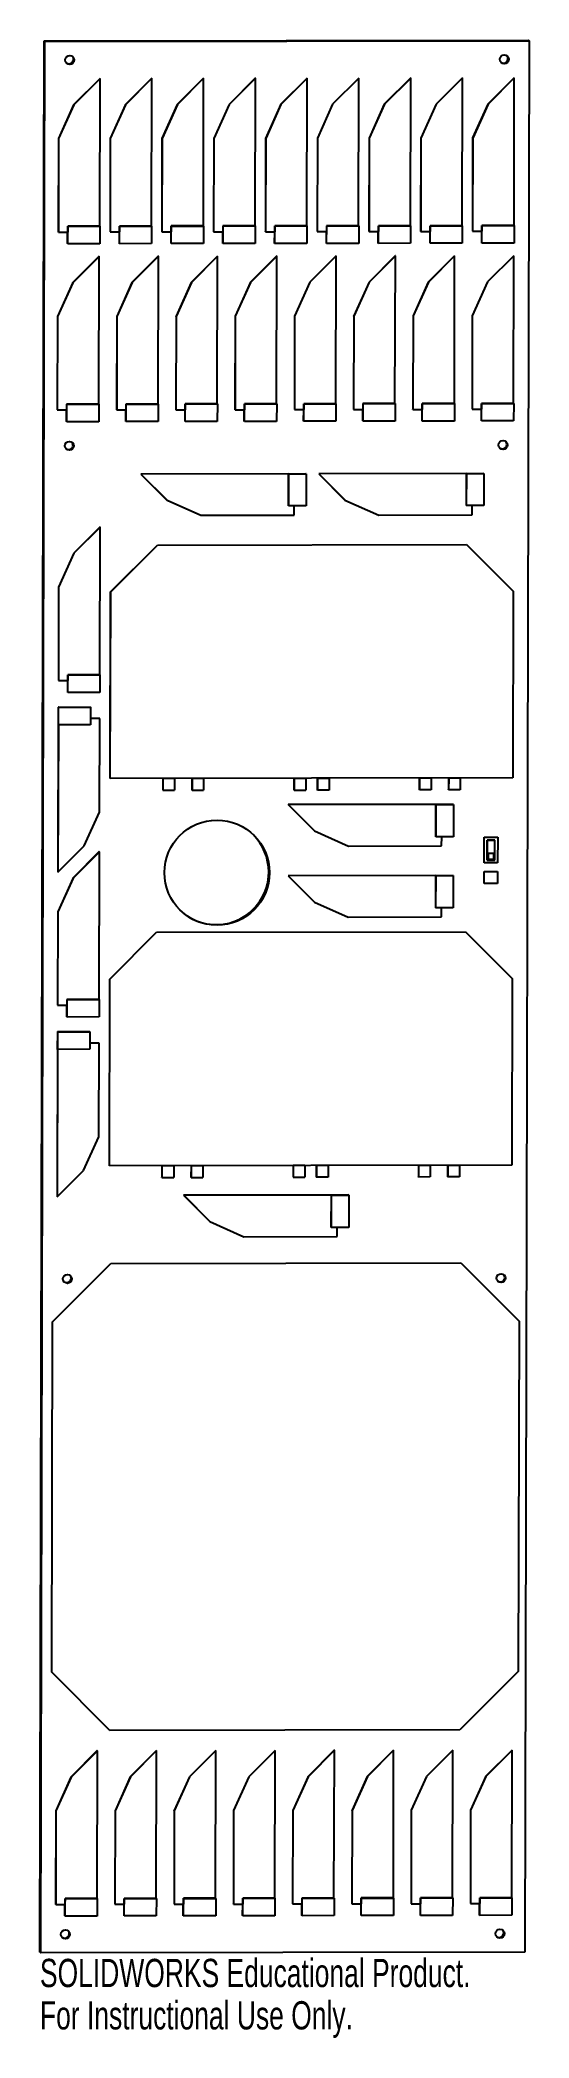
# Model space of a CAD drawing. Header units: inches. Extents: x -6.8 to -3.5, y 0.8 to 14.3.
import ezdxf

# ---------------------------------------------------------------- set-up
doc = ezdxf.new("R2010")
doc.units = ezdxf.units.IN
doc.header["$MEASUREMENT"] = 0
doc.styles.add('SLDTEXTSTYLE0', font='TXT', dxfattribs={"width": 0.7})

msp = doc.modelspace()

# ---------------------------------------------------------------- linework, layer by layer
at = {"color": 7, "linetype": 'Continuous', "lineweight": 25}
for p, q in [((-6.779, 1.396), (-6.75, 14.265)), ((-6.774, 1.391), (-6.745, 14.26)), ((-6.75, 14.265), (-3.489, 14.27)), ((-6.75, 14.265), (-6.745, 14.26)), ((-6.745, 14.26), (-3.484, 14.265)), ((-3.484, 14.265), (-3.513, 1.396)), ((-3.489, 14.27), (-3.484, 14.265)), ((-6.374, 14.011), (-6.552, 13.834)), ((-6.374, 14.011), (-6.551, 13.834)), ((-6.376, 13.017), (-6.374, 14.011)), ((-6.374, 14.011), (-6.374, 14.011)), ((-6.026, 14.012), (-6.203, 13.835)), ((-6.025, 14.012), (-6.202, 13.834)), ((-6.027, 13.017), (-6.025, 14.012)), ((-6.025, 14.012), (-6.026, 14.012)), ((-5.677, 14.013), (-5.854, 13.835)), ((-5.676, 14.012), (-5.853, 13.835)), ((-5.678, 13.018), (-5.676, 14.012)), ((-5.676, 14.012), (-5.677, 14.013)), ((-5.327, 14.013), (-5.505, 13.836)), ((-5.328, 14.013), (-5.505, 13.836)), ((-5.33, 13.018), (-5.327, 14.013)), ((-5.327, 14.013), (-5.328, 14.013)), ((-4.979, 14.014), (-5.156, 13.837)), ((-4.979, 14.013), (-5.156, 13.836)), ((-4.981, 13.019), (-4.979, 14.013)), ((-4.979, 14.013), (-4.979, 14.014)), ((-4.63, 14.014), (-4.807, 13.837)), ((-4.63, 14.014), (-4.807, 13.837)), ((-4.632, 13.02), (-4.63, 14.014)), ((-4.63, 14.014), (-4.63, 14.014)), ((-4.281, 14.015), (-4.459, 13.838)), ((-4.281, 14.014), (-4.458, 13.837)), ((-4.283, 13.02), (-4.281, 14.014)), ((-4.281, 14.014), (-4.281, 14.015)), ((-3.932, 14.015), (-4.11, 13.838)), ((-3.932, 14.015), (-4.109, 13.838)), ((-3.934, 13.021), (-3.932, 14.015)), ((-3.932, 14.015), (-3.932, 14.015)), ((-3.584, 14.016), (-3.761, 13.839)), ((-3.583, 14.015), (-3.76, 13.838)), ((-3.585, 13.021), (-3.583, 14.015)), ((-3.583, 14.015), (-3.584, 14.016)), ((-6.551, 13.834), (-6.654, 13.606)), ((-6.552, 13.834), (-6.654, 13.606)), ((-6.551, 13.834), (-6.552, 13.834)), ((-6.203, 13.835), (-6.305, 13.607)), ((-6.202, 13.834), (-6.305, 13.606)), ((-6.202, 13.834), (-6.203, 13.835)), ((-5.854, 13.835), (-5.957, 13.607)), ((-5.853, 13.835), (-5.956, 13.607)), ((-5.853, 13.835), (-5.854, 13.835)), ((-5.505, 13.836), (-5.608, 13.608)), ((-5.505, 13.836), (-5.607, 13.607)), ((-5.505, 13.836), (-5.505, 13.836)), ((-5.156, 13.837), (-5.259, 13.608)), ((-5.156, 13.836), (-5.258, 13.608)), ((-5.156, 13.836), (-5.156, 13.837)), ((-4.807, 13.837), (-4.91, 13.609)), ((-4.807, 13.837), (-4.91, 13.609)), ((-4.807, 13.837), (-4.807, 13.837)), ((-4.459, 13.838), (-4.561, 13.61)), ((-4.458, 13.837), (-4.561, 13.609)), ((-4.458, 13.837), (-4.459, 13.838)), ((-4.109, 13.838), (-4.212, 13.61)), ((-4.11, 13.838), (-4.212, 13.61)), ((-4.109, 13.838), (-4.11, 13.838)), ((-3.761, 13.839), (-3.864, 13.611)), ((-3.76, 13.838), (-3.863, 13.61)), ((-3.76, 13.838), (-3.761, 13.839)), ((-6.654, 13.606), (-6.656, 12.978)), ((-6.654, 13.606), (-6.655, 12.977)), ((-6.654, 13.606), (-6.654, 13.606)), ((-6.305, 13.607), (-6.307, 12.978)), ((-6.305, 13.606), (-6.306, 12.978)), ((-6.305, 13.606), (-6.305, 13.607)), ((-5.956, 13.607), (-5.958, 12.978)), ((-5.957, 13.607), (-5.958, 12.979)), ((-5.956, 13.607), (-5.957, 13.607)), ((-5.608, 13.608), (-5.609, 12.979)), ((-5.607, 13.607), (-5.609, 12.979)), ((-5.607, 13.607), (-5.608, 13.608)), ((-5.258, 13.608), (-5.26, 12.979)), ((-5.259, 13.608), (-5.26, 12.98)), ((-5.258, 13.608), (-5.259, 13.608)), ((-4.91, 13.609), (-4.911, 12.98)), ((-4.91, 13.609), (-4.911, 12.98)), ((-4.91, 13.609), (-4.91, 13.609)), ((-4.561, 13.61), (-4.563, 12.981)), ((-4.561, 13.609), (-4.562, 12.98)), ((-4.561, 13.609), (-4.561, 13.61)), ((-4.212, 13.61), (-4.214, 12.981)), ((-4.212, 13.61), (-4.213, 12.981)), ((-4.212, 13.61), (-4.212, 13.61)), ((-3.864, 13.611), (-3.865, 12.982)), ((-3.863, 13.61), (-3.864, 13.611)), ((-3.863, 13.61), (-3.864, 12.982)), ((-6.655, 12.977), (-6.656, 12.978)), ((-6.655, 12.977), (-6.592, 12.977)), ((-6.593, 12.899), (-6.593, 12.977)), ((-6.376, 13.017), (-6.592, 13.016)), ((-6.592, 13.016), (-6.592, 12.977)), ((-6.591, 13.016), (-6.592, 13.016)), ((-6.592, 12.898), (-6.591, 13.016)), ((-6.591, 13.016), (-6.375, 13.016)), ((-6.375, 13.016), (-6.376, 13.017)), ((-6.375, 13.016), (-6.376, 12.898)), ((-6.306, 12.978), (-6.307, 12.978)), ((-6.306, 12.978), (-6.243, 12.978)), ((-6.244, 12.9), (-6.244, 12.978)), ((-6.243, 13.017), (-6.243, 12.978)), ((-6.027, 13.017), (-6.243, 13.017)), ((-6.243, 13.016), (-6.243, 13.017)), ((-6.243, 13.016), (-6.027, 13.017)), ((-6.243, 12.898), (-6.243, 13.016)), ((-6.027, 13.017), (-6.027, 13.017)), ((-6.027, 13.017), (-6.027, 12.899)), ((-5.958, 12.978), (-5.958, 12.979)), ((-5.958, 12.978), (-5.895, 12.978)), ((-5.895, 13.018), (-5.895, 12.978)), ((-5.678, 13.018), (-5.895, 13.018)), ((-5.894, 13.017), (-5.895, 13.018)), ((-5.895, 12.9), (-5.895, 12.978)), ((-5.894, 12.899), (-5.894, 13.017)), ((-5.894, 13.017), (-5.678, 13.017)), ((-5.678, 13.017), (-5.678, 13.018)), ((-5.678, 13.017), (-5.678, 12.899)), ((-5.609, 12.979), (-5.546, 12.979)), ((-5.609, 12.979), (-5.609, 12.979)), ((-5.546, 13.018), (-5.546, 12.979)), ((-5.33, 13.018), (-5.546, 13.018)), ((-5.545, 13.017), (-5.546, 13.018)), ((-5.546, 12.901), (-5.546, 12.979)), ((-5.545, 13.017), (-5.329, 13.018)), ((-5.545, 12.9), (-5.545, 13.017)), ((-5.329, 13.018), (-5.33, 13.018)), ((-5.329, 13.018), (-5.329, 12.9)), ((-5.26, 12.979), (-5.26, 12.98)), ((-5.26, 12.979), (-5.197, 12.979)), ((-5.198, 12.901), (-5.197, 12.979)), ((-5.197, 13.019), (-5.197, 12.979)), ((-4.981, 13.019), (-5.197, 13.019)), ((-5.196, 13.018), (-5.197, 13.019)), ((-5.196, 12.9), (-5.196, 13.018)), ((-5.196, 13.018), (-4.98, 13.018)), ((-4.98, 13.018), (-4.981, 13.019)), ((-4.98, 13.018), (-4.98, 12.9)), ((-4.911, 12.98), (-4.848, 12.98)), ((-4.911, 12.98), (-4.911, 12.98)), ((-4.849, 12.902), (-4.849, 12.98)), ((-4.632, 13.02), (-4.848, 13.019)), ((-4.848, 13.019), (-4.848, 12.98)), ((-4.847, 13.019), (-4.848, 13.019)), ((-4.848, 12.901), (-4.847, 13.019)), ((-4.847, 13.019), (-4.631, 13.019)), ((-4.631, 13.019), (-4.632, 13.02)), ((-4.631, 13.019), (-4.631, 12.901)), ((-4.562, 12.98), (-4.563, 12.981)), ((-4.562, 12.98), (-4.499, 12.981)), ((-4.5, 12.902), (-4.5, 12.981)), ((-4.499, 13.02), (-4.499, 12.981)), ((-4.283, 13.02), (-4.499, 13.02)), ((-4.498, 13.019), (-4.499, 13.02)), ((-4.499, 12.901), (-4.498, 13.019)), ((-4.498, 13.019), (-4.282, 13.019)), ((-4.282, 13.019), (-4.283, 13.02)), ((-4.282, 13.019), (-4.283, 12.902)), ((-4.213, 12.981), (-4.214, 12.981)), ((-4.213, 12.981), (-4.15, 12.981)), ((-4.151, 12.903), (-4.151, 12.981)), ((-3.934, 13.021), (-4.15, 13.02)), ((-4.15, 13.02), (-4.15, 12.981)), ((-4.15, 13.02), (-4.15, 13.02)), ((-4.15, 12.902), (-4.15, 13.02)), ((-4.15, 13.02), (-3.934, 13.02)), ((-3.934, 13.02), (-3.934, 13.021)), ((-3.934, 13.02), (-3.934, 12.902)), ((-3.864, 12.982), (-3.865, 12.982)), ((-3.864, 12.982), (-3.802, 12.982)), ((-3.802, 13.021), (-3.802, 12.982)), ((-3.585, 13.021), (-3.802, 13.021)), ((-3.801, 13.02), (-3.802, 13.021)), ((-3.802, 12.904), (-3.802, 12.982)), ((-3.801, 13.02), (-3.585, 13.021)), ((-3.801, 12.902), (-3.801, 13.02)), ((-3.585, 13.021), (-3.585, 13.021)), ((-3.585, 13.021), (-3.585, 12.903)), ((-6.592, 12.898), (-6.593, 12.899)), ((-6.376, 12.898), (-6.592, 12.898)), ((-6.381, 12.814), (-6.558, 12.637)), ((-6.38, 12.813), (-6.558, 12.636)), ((-6.383, 11.819), (-6.38, 12.813)), ((-6.38, 12.813), (-6.381, 12.814)), ((-6.243, 12.898), (-6.244, 12.9)), ((-6.027, 12.899), (-6.243, 12.898)), ((-5.982, 12.814), (-6.159, 12.637)), ((-5.981, 12.814), (-6.158, 12.637)), ((-5.983, 11.82), (-5.981, 12.814)), ((-5.981, 12.814), (-5.982, 12.814)), ((-5.894, 12.899), (-5.895, 12.9)), ((-5.678, 12.899), (-5.894, 12.899)), ((-5.582, 12.815), (-5.76, 12.638)), ((-5.582, 12.815), (-5.759, 12.637)), ((-5.584, 11.82), (-5.582, 12.815)), ((-5.582, 12.815), (-5.582, 12.815)), ((-5.545, 12.9), (-5.546, 12.901)), ((-5.329, 12.9), (-5.545, 12.9)), ((-5.183, 12.816), (-5.36, 12.639)), ((-5.183, 12.815), (-5.36, 12.638)), ((-5.196, 12.9), (-5.198, 12.901)), ((-4.98, 12.9), (-5.196, 12.9)), ((-5.185, 11.821), (-5.183, 12.815)), ((-5.183, 12.815), (-5.183, 12.816)), ((-4.784, 12.816), (-4.961, 12.639)), ((-4.784, 12.816), (-4.961, 12.639)), ((-4.848, 12.901), (-4.849, 12.902)), ((-4.631, 12.901), (-4.848, 12.901)), ((-4.786, 11.822), (-4.784, 12.816)), ((-4.784, 12.816), (-4.784, 12.816)), ((-4.385, 12.817), (-4.562, 12.64)), ((-4.384, 12.816), (-4.562, 12.639)), ((-4.499, 12.901), (-4.5, 12.902)), ((-4.283, 12.902), (-4.499, 12.901)), ((-4.387, 11.822), (-4.384, 12.816)), ((-4.384, 12.816), (-4.385, 12.817)), ((-3.986, 12.818), (-4.163, 12.64)), ((-3.985, 12.817), (-4.162, 12.64)), ((-4.15, 12.902), (-4.151, 12.903)), ((-3.934, 12.902), (-4.15, 12.902)), ((-3.987, 11.823), (-3.985, 12.817)), ((-3.985, 12.817), (-3.986, 12.818)), ((-3.801, 12.902), (-3.802, 12.904)), ((-3.585, 12.903), (-3.801, 12.902)), ((-3.586, 12.818), (-3.764, 12.641)), ((-3.586, 12.818), (-3.763, 12.641)), ((-3.588, 11.824), (-3.586, 12.818)), ((-3.586, 12.818), (-3.586, 12.818)), ((-6.558, 12.637), (-6.661, 12.409)), ((-6.558, 12.636), (-6.66, 12.408)), ((-6.558, 12.636), (-6.558, 12.637)), ((-6.159, 12.637), (-6.262, 12.409)), ((-6.158, 12.637), (-6.261, 12.409)), ((-6.158, 12.637), (-6.159, 12.637)), ((-5.76, 12.638), (-5.862, 12.41)), ((-5.759, 12.637), (-5.862, 12.409)), ((-5.759, 12.637), (-5.76, 12.638)), ((-5.36, 12.639), (-5.463, 12.41)), ((-5.36, 12.638), (-5.463, 12.41)), ((-5.36, 12.638), (-5.36, 12.639)), ((-4.961, 12.639), (-5.064, 12.411)), ((-4.961, 12.639), (-5.063, 12.411)), ((-4.961, 12.639), (-4.961, 12.639)), ((-4.562, 12.64), (-4.665, 12.412)), ((-4.562, 12.639), (-4.664, 12.411)), ((-4.562, 12.639), (-4.562, 12.64)), ((-4.162, 12.64), (-4.265, 12.412)), ((-4.163, 12.64), (-4.265, 12.412)), ((-4.162, 12.64), (-4.163, 12.64)), ((-3.763, 12.641), (-3.866, 12.413)), ((-3.764, 12.641), (-3.866, 12.413)), ((-3.763, 12.641), (-3.764, 12.641)), ((-6.661, 12.409), (-6.662, 11.78)), ((-6.66, 12.408), (-6.662, 11.779)), ((-6.66, 12.408), (-6.661, 12.409)), ((-6.262, 12.409), (-6.263, 11.78)), ((-6.261, 12.409), (-6.262, 11.78)), ((-6.261, 12.409), (-6.262, 12.409)), ((-5.862, 12.41), (-5.864, 11.781)), ((-5.862, 12.409), (-5.863, 11.781)), ((-5.862, 12.409), (-5.862, 12.41)), ((-5.463, 12.41), (-5.465, 11.782)), ((-5.463, 12.41), (-5.464, 11.781)), ((-5.463, 12.41), (-5.463, 12.41)), ((-5.063, 12.411), (-5.065, 11.782)), ((-5.064, 12.411), (-5.065, 11.782)), ((-5.063, 12.411), (-5.064, 12.411)), ((-4.665, 12.412), (-4.666, 11.783)), ((-4.664, 12.411), (-4.666, 11.783)), ((-4.664, 12.411), (-4.665, 12.412)), ((-4.265, 12.412), (-4.267, 11.784)), ((-4.265, 12.412), (-4.266, 11.783)), ((-4.265, 12.412), (-4.265, 12.412)), ((-3.866, 12.413), (-3.868, 11.784)), ((-3.866, 12.413), (-3.867, 11.784)), ((-3.866, 12.413), (-3.866, 12.413)), ((-6.662, 11.779), (-6.662, 11.78)), ((-6.662, 11.779), (-6.599, 11.779)), ((-6.599, 11.819), (-6.599, 11.779)), ((-6.383, 11.819), (-6.599, 11.819)), ((-6.598, 11.818), (-6.599, 11.819)), ((-6.599, 11.701), (-6.599, 11.779)), ((-6.598, 11.7), (-6.598, 11.818)), ((-6.598, 11.818), (-6.382, 11.818)), ((-6.382, 11.818), (-6.383, 11.819)), ((-6.382, 11.818), (-6.382, 11.7)), ((-6.262, 11.78), (-6.263, 11.78)), ((-6.262, 11.78), (-6.2, 11.78)), ((-5.983, 11.82), (-6.2, 11.819)), ((-6.2, 11.819), (-6.2, 11.78)), ((-6.199, 11.819), (-6.2, 11.819)), ((-6.2, 11.702), (-6.2, 11.78)), ((-6.199, 11.819), (-5.983, 11.819)), ((-6.199, 11.701), (-6.199, 11.819)), ((-5.983, 11.819), (-5.983, 11.82)), ((-5.983, 11.819), (-5.983, 11.701)), ((-5.863, 11.781), (-5.864, 11.781)), ((-5.863, 11.781), (-5.8, 11.781)), ((-5.801, 11.703), (-5.801, 11.781)), ((-5.8, 11.82), (-5.8, 11.781)), ((-5.584, 11.82), (-5.8, 11.82)), ((-5.8, 11.819), (-5.8, 11.82)), ((-5.8, 11.819), (-5.583, 11.82)), ((-5.8, 11.701), (-5.8, 11.819)), ((-5.583, 11.82), (-5.584, 11.82)), ((-5.583, 11.82), (-5.584, 11.702)), ((-5.464, 11.781), (-5.465, 11.782)), ((-5.464, 11.781), (-5.401, 11.781)), ((-5.402, 11.703), (-5.402, 11.781)), ((-5.401, 11.821), (-5.401, 11.781)), ((-5.185, 11.821), (-5.401, 11.821)), ((-5.4, 11.82), (-5.401, 11.821)), ((-5.401, 11.702), (-5.4, 11.82)), ((-5.4, 11.82), (-5.184, 11.82)), ((-5.184, 11.82), (-5.185, 11.821)), ((-5.184, 11.82), (-5.185, 11.702)), ((-5.065, 11.782), (-5.002, 11.782)), ((-5.065, 11.782), (-5.065, 11.782)), ((-5.003, 11.704), (-5.002, 11.782)), ((-5.001, 11.703), (-5.003, 11.704)), ((-4.786, 11.822), (-5.002, 11.821)), ((-5.002, 11.821), (-5.002, 11.782)), ((-5.001, 11.821), (-5.002, 11.821)), ((-5.001, 11.703), (-5.001, 11.821)), ((-5.001, 11.821), (-4.785, 11.821)), ((-4.785, 11.821), (-4.786, 11.822)), ((-4.785, 11.821), (-4.785, 11.703)), ((-4.666, 11.783), (-4.603, 11.783)), ((-4.666, 11.783), (-4.666, 11.783)), ((-4.603, 11.822), (-4.603, 11.783)), ((-4.387, 11.822), (-4.603, 11.822)), ((-4.602, 11.821), (-4.603, 11.822)), ((-4.603, 11.705), (-4.603, 11.783)), ((-4.602, 11.703), (-4.603, 11.705)), ((-4.602, 11.821), (-4.386, 11.822)), ((-4.602, 11.703), (-4.602, 11.821)), ((-4.386, 11.822), (-4.387, 11.822)), ((-4.386, 11.822), (-4.386, 11.704)), ((-4.266, 11.783), (-4.267, 11.784)), ((-4.266, 11.783), (-4.204, 11.783)), ((-4.203, 11.823), (-4.204, 11.783)), ((-4.204, 11.705), (-4.204, 11.783)), ((-4.203, 11.704), (-4.204, 11.705)), ((-3.987, 11.823), (-4.203, 11.823)), ((-4.203, 11.822), (-4.203, 11.823)), ((-4.203, 11.822), (-3.987, 11.822)), ((-4.203, 11.704), (-4.203, 11.822)), ((-3.987, 11.704), (-4.203, 11.704)), ((-3.987, 11.822), (-3.987, 11.823)), ((-3.987, 11.822), (-3.987, 11.704)), ((-3.867, 11.784), (-3.868, 11.784)), ((-3.867, 11.784), (-3.804, 11.784)), ((-3.805, 11.706), (-3.805, 11.784)), ((-3.804, 11.705), (-3.805, 11.706)), ((-3.588, 11.824), (-3.804, 11.823)), ((-3.804, 11.823), (-3.804, 11.784)), ((-3.804, 11.822), (-3.587, 11.823)), ((-3.804, 11.822), (-3.804, 11.823)), ((-3.804, 11.705), (-3.804, 11.822)), ((-3.588, 11.705), (-3.804, 11.705)), ((-3.587, 11.823), (-3.588, 11.824)), ((-3.587, 11.823), (-3.588, 11.705)), ((-6.598, 11.7), (-6.599, 11.701)), ((-6.382, 11.7), (-6.598, 11.7)), ((-6.199, 11.701), (-6.2, 11.702)), ((-5.983, 11.701), (-6.199, 11.701)), ((-5.8, 11.701), (-5.801, 11.703)), ((-5.584, 11.702), (-5.8, 11.701)), ((-5.401, 11.702), (-5.402, 11.703)), ((-5.185, 11.702), (-5.401, 11.702)), ((-4.785, 11.703), (-5.001, 11.703)), ((-4.386, 11.704), (-4.602, 11.703)), ((-5.105, 11.35), (-6.099, 11.348)), ((-4.987, 11.35), (-6.099, 11.348)), ((-6.099, 11.348), (-6.099, 11.348)), ((-6.099, 11.348), (-5.922, 11.171)), ((-6.099, 11.348), (-5.923, 11.172)), ((-5.104, 11.349), (-5.105, 11.35)), ((-5.105, 11.35), (-5.105, 11.133)), ((-5.104, 11.349), (-4.986, 11.349)), ((-5.104, 11.133), (-5.104, 11.349)), ((-4.986, 11.349), (-4.987, 11.35)), ((-4.986, 11.349), (-4.986, 11.133)), ((-3.789, 11.352), (-4.901, 11.35)), ((-4.9, 11.35), (-4.901, 11.35)), ((-4.901, 11.35), (-4.725, 11.174)), ((-3.906, 11.352), (-4.9, 11.35)), ((-4.9, 11.35), (-4.724, 11.173)), ((-3.906, 11.352), (-3.907, 11.135)), ((-3.906, 11.351), (-3.906, 11.352)), ((-3.906, 11.351), (-3.788, 11.351)), ((-3.906, 11.135), (-3.906, 11.351)), ((-3.788, 11.351), (-3.789, 11.352)), ((-3.788, 11.351), (-3.788, 11.135)), ((-5.922, 11.171), (-5.923, 11.172)), ((-5.922, 11.171), (-5.695, 11.07)), ((-4.724, 11.173), (-4.725, 11.174)), ((-4.724, 11.173), (-4.496, 11.072)), ((-5.695, 11.07), (-5.066, 11.071)), ((-5.104, 11.133), (-5.105, 11.133)), ((-4.986, 11.133), (-5.104, 11.133)), ((-5.066, 11.071), (-5.066, 11.133)), ((-4.496, 11.072), (-3.868, 11.073)), ((-3.906, 11.135), (-3.907, 11.135)), ((-3.788, 11.135), (-3.906, 11.135)), ((-3.868, 11.073), (-3.868, 11.135)), ((-6.374, 10.992), (-6.551, 10.814)), ((-6.373, 10.991), (-6.551, 10.814)), ((-6.376, 9.997), (-6.373, 10.991)), ((-6.373, 10.991), (-6.374, 10.992)), ((-6.551, 10.814), (-6.654, 10.586)), ((-6.551, 10.814), (-6.653, 10.586)), ((-6.551, 10.814), (-6.551, 10.814)), ((-6.303, 10.555), (-5.988, 10.87)), ((-6.302, 10.555), (-5.987, 10.87)), ((-5.988, 10.87), (-3.905, 10.873)), ((-5.988, 10.87), (-5.987, 10.87)), ((-5.987, 10.87), (-3.905, 10.873)), ((-3.905, 10.873), (-3.591, 10.559)), ((-3.905, 10.873), (-3.905, 10.873)), ((-6.653, 10.586), (-6.655, 9.957)), ((-6.654, 10.586), (-6.655, 9.958)), ((-6.653, 10.586), (-6.654, 10.586)), ((-6.306, 9.298), (-6.303, 10.555)), ((-6.305, 9.297), (-6.302, 10.555)), ((-6.303, 10.555), (-6.302, 10.555)), ((-3.591, 10.559), (-3.594, 9.302)), ((-6.655, 9.957), (-6.655, 9.958)), ((-6.655, 9.957), (-6.592, 9.957)), ((-6.592, 9.997), (-6.592, 9.957)), ((-6.376, 9.997), (-6.592, 9.997)), ((-6.591, 9.996), (-6.592, 9.997)), ((-6.592, 9.879), (-6.592, 9.957)), ((-6.591, 9.878), (-6.591, 9.996)), ((-6.591, 9.996), (-6.375, 9.996)), ((-6.375, 9.996), (-6.376, 9.997)), ((-6.375, 9.996), (-6.375, 9.878)), ((-6.591, 9.878), (-6.592, 9.879)), ((-6.375, 9.878), (-6.591, 9.878)), ((-6.656, 9.779), (-6.658, 8.667)), ((-6.656, 9.779), (-6.439, 9.78)), ((-6.654, 9.778), (-6.656, 9.779)), ((-6.655, 9.66), (-6.654, 9.778)), ((-6.654, 9.778), (-6.438, 9.778)), ((-6.438, 9.778), (-6.439, 9.78)), ((-6.438, 9.778), (-6.438, 9.66)), ((-6.376, 9.701), (-6.438, 9.7)), ((-6.377, 9.701), (-6.438, 9.701)), ((-6.378, 9.072), (-6.376, 9.701)), ((-6.376, 9.701), (-6.377, 9.701)), ((-6.655, 9.661), (-6.658, 8.667)), ((-6.655, 9.66), (-6.655, 9.661)), ((-6.438, 9.66), (-6.655, 9.66)), ((-6.306, 9.298), (-6.305, 9.297)), ((-3.594, 9.302), (-6.305, 9.297)), ((-5.952, 9.298), (-5.952, 9.22)), ((-5.951, 9.297), (-5.951, 9.298)), ((-5.951, 9.297), (-5.951, 9.219)), ((-5.872, 9.297), (-5.951, 9.297)), ((-5.872, 9.297), (-5.873, 9.298)), ((-5.872, 9.297), (-5.872, 9.219)), ((-5.755, 9.298), (-5.756, 9.22)), ((-5.754, 9.297), (-5.755, 9.298)), ((-5.676, 9.298), (-5.754, 9.297)), ((-5.754, 9.297), (-5.754, 9.219)), ((-5.676, 9.298), (-5.676, 9.219)), ((-5.676, 9.298), (-5.676, 9.298)), ((-5.068, 9.299), (-5.068, 9.221)), ((-4.988, 9.299), (-5.067, 9.299)), ((-5.067, 9.299), (-5.067, 9.299)), ((-5.067, 9.299), (-5.067, 9.22)), ((-4.988, 9.299), (-4.989, 9.299)), ((-4.988, 9.299), (-4.988, 9.22)), ((-4.911, 9.3), (-4.911, 9.221)), ((-4.909, 9.299), (-4.91, 9.3)), ((-4.909, 9.299), (-4.91, 9.22)), ((-4.831, 9.299), (-4.909, 9.299)), ((-4.831, 9.299), (-4.832, 9.3)), ((-4.831, 9.299), (-4.831, 9.22)), ((-4.222, 9.3), (-4.223, 9.301)), ((-4.223, 9.301), (-4.223, 9.223)), ((-4.222, 9.3), (-4.222, 9.221)), ((-4.143, 9.3), (-4.222, 9.3)), ((-4.143, 9.3), (-4.144, 9.301)), ((-4.143, 9.3), (-4.143, 9.221)), ((-4.027, 9.301), (-4.027, 9.223)), ((-4.025, 9.3), (-4.026, 9.301)), ((-4.025, 9.3), (-4.026, 9.222)), ((-3.947, 9.3), (-4.025, 9.3)), ((-3.947, 9.3), (-3.948, 9.301)), ((-3.947, 9.3), (-3.947, 9.222)), ((-5.951, 9.219), (-5.952, 9.22)), ((-5.951, 9.219), (-5.872, 9.219)), ((-5.754, 9.219), (-5.756, 9.22)), ((-5.754, 9.219), (-5.676, 9.219)), ((-5.067, 9.22), (-5.068, 9.221)), ((-5.067, 9.22), (-4.988, 9.22)), ((-4.91, 9.22), (-4.911, 9.221)), ((-4.831, 9.22), (-4.91, 9.22)), ((-4.222, 9.221), (-4.223, 9.223)), ((-4.143, 9.221), (-4.222, 9.221)), ((-4.026, 9.222), (-4.027, 9.223)), ((-3.947, 9.222), (-4.026, 9.222)), ((-6.48, 8.844), (-6.378, 9.072)), ((-3.994, 9.124), (-5.106, 9.122)), ((-5.105, 9.121), (-5.106, 9.122)), ((-5.106, 9.122), (-4.929, 8.945)), ((-4.111, 9.123), (-5.105, 9.121)), ((-5.105, 9.121), (-4.929, 8.945)), ((-4.111, 9.123), (-4.112, 8.907)), ((-4.111, 9.122), (-3.993, 9.123)), ((-4.111, 9.122), (-4.111, 9.123)), ((-4.111, 8.906), (-4.111, 9.122)), ((-3.993, 9.123), (-3.994, 9.124)), ((-3.993, 9.123), (-3.993, 8.906)), ((-4.929, 8.945), (-4.929, 8.945)), ((-4.929, 8.945), (-4.701, 8.843)), ((-4.111, 8.906), (-4.112, 8.907)), ((-3.993, 8.906), (-4.111, 8.906)), ((-4.073, 8.844), (-4.072, 8.906)), ((-3.786, 8.902), (-3.786, 8.903)), ((-3.786, 8.73), (-3.786, 8.903)), ((-3.786, 8.902), (-3.695, 8.903)), ((-3.786, 8.903), (-3.695, 8.903)), ((-3.786, 8.73), (-3.786, 8.902)), ((-3.765, 8.882), (-3.766, 8.883)), ((-3.766, 8.883), (-3.715, 8.883)), ((-3.766, 8.749), (-3.766, 8.883)), ((-3.714, 8.882), (-3.765, 8.882)), ((-3.765, 8.882), (-3.765, 8.748)), ((-3.714, 8.882), (-3.715, 8.883)), ((-3.714, 8.748), (-3.714, 8.882)), ((-3.695, 8.903), (-3.696, 8.73)), ((-3.695, 8.903), (-3.695, 8.903)), ((-6.658, 8.667), (-6.48, 8.844)), ((-6.379, 8.806), (-6.556, 8.629)), ((-6.378, 8.805), (-6.556, 8.628)), ((-6.381, 7.811), (-6.378, 8.805)), ((-6.378, 8.805), (-6.379, 8.806)), ((-4.701, 8.843), (-4.073, 8.844)), ((-3.765, 8.748), (-3.766, 8.749)), ((-3.765, 8.748), (-3.714, 8.748)), ((-3.72, 8.793), (-3.759, 8.793)), ((-3.759, 8.793), (-3.759, 8.754)), ((-3.72, 8.793), (-3.759, 8.793)), ((-3.759, 8.793), (-3.759, 8.793)), ((-3.759, 8.793), (-3.759, 8.754)), ((-3.759, 8.754), (-3.72, 8.754)), ((-3.759, 8.754), (-3.759, 8.754)), ((-3.72, 8.793), (-3.72, 8.793)), ((-3.72, 8.754), (-3.72, 8.793)), ((-6.556, 8.629), (-6.659, 8.401)), ((-6.658, 8.667), (-6.658, 8.667)), ((-6.556, 8.628), (-6.658, 8.4)), ((-6.556, 8.628), (-6.556, 8.629)), ((-3.995, 8.645), (-5.107, 8.643)), ((-5.106, 8.643), (-5.107, 8.643)), ((-5.107, 8.643), (-4.931, 8.467)), ((-4.112, 8.644), (-5.106, 8.643)), ((-5.106, 8.643), (-4.93, 8.466)), ((-4.112, 8.644), (-4.113, 8.428)), ((-4.112, 8.644), (-3.994, 8.644)), ((-4.112, 8.644), (-4.112, 8.644)), ((-4.112, 8.428), (-4.112, 8.644)), ((-3.994, 8.644), (-3.995, 8.645)), ((-3.994, 8.644), (-3.994, 8.428)), ((-3.786, 8.73), (-3.786, 8.73)), ((-3.696, 8.73), (-3.786, 8.73)), ((-3.786, 8.671), (-3.696, 8.671)), ((-3.786, 8.671), (-3.786, 8.671)), ((-3.786, 8.671), (-3.696, 8.671)), ((-3.786, 8.592), (-3.786, 8.671)), ((-3.786, 8.592), (-3.786, 8.671)), ((-3.696, 8.671), (-3.696, 8.671)), ((-3.696, 8.671), (-3.696, 8.592)), ((-3.786, 8.592), (-3.786, 8.592)), ((-3.696, 8.592), (-3.786, 8.592)), ((-6.659, 8.401), (-6.66, 7.772)), ((-6.658, 8.4), (-6.66, 7.772)), ((-6.658, 8.4), (-6.659, 8.401)), ((-4.93, 8.466), (-4.931, 8.467)), ((-4.93, 8.466), (-4.702, 8.365)), ((-4.702, 8.365), (-4.074, 8.366)), ((-4.112, 8.428), (-4.113, 8.428)), ((-3.994, 8.428), (-4.112, 8.428)), ((-4.074, 8.366), (-4.074, 8.428)), ((-6.309, 7.948), (-5.994, 8.263)), ((-6.308, 7.948), (-5.993, 8.263)), ((-5.994, 8.263), (-3.911, 8.266)), ((-5.994, 8.263), (-5.993, 8.263)), ((-5.993, 8.263), (-3.911, 8.266)), ((-3.911, 8.266), (-3.597, 7.952)), ((-3.911, 8.266), (-3.911, 8.266)), ((-6.311, 6.69), (-6.308, 7.948)), ((-6.311, 6.691), (-6.309, 7.948)), ((-6.309, 7.948), (-6.308, 7.948)), ((-3.597, 7.952), (-3.6, 6.695)), ((-6.597, 7.811), (-6.597, 7.772)), ((-6.381, 7.811), (-6.597, 7.811)), ((-6.596, 7.81), (-6.597, 7.811)), ((-6.596, 7.81), (-6.38, 7.811)), ((-6.596, 7.692), (-6.596, 7.81)), ((-6.38, 7.811), (-6.381, 7.811)), ((-6.38, 7.811), (-6.38, 7.693)), ((-6.66, 7.772), (-6.597, 7.772)), ((-6.66, 7.772), (-6.66, 7.772)), ((-6.597, 7.694), (-6.597, 7.772)), ((-6.596, 7.692), (-6.597, 7.694)), ((-6.38, 7.693), (-6.596, 7.692)), ((-6.661, 7.594), (-6.663, 6.482)), ((-6.659, 7.592), (-6.661, 7.594)), ((-6.661, 7.594), (-6.444, 7.594)), ((-6.66, 7.474), (-6.659, 7.592)), ((-6.659, 7.592), (-6.443, 7.593)), ((-6.443, 7.593), (-6.444, 7.594)), ((-6.443, 7.593), (-6.443, 7.475)), ((-6.66, 7.475), (-6.663, 6.481)), ((-6.443, 7.475), (-6.66, 7.474)), ((-6.66, 7.474), (-6.66, 7.475)), ((-6.381, 7.515), (-6.443, 7.515)), ((-6.382, 7.515), (-6.443, 7.515)), ((-6.383, 6.886), (-6.381, 7.515)), ((-6.381, 7.515), (-6.382, 7.515)), ((-6.485, 6.658), (-6.383, 6.886)), ((-6.663, 6.481), (-6.485, 6.658)), ((-3.6, 6.695), (-6.311, 6.69)), ((-6.311, 6.691), (-6.311, 6.69)), ((-5.958, 6.691), (-5.958, 6.613)), ((-5.957, 6.612), (-5.958, 6.613)), ((-5.957, 6.69), (-5.957, 6.691)), ((-5.878, 6.69), (-5.957, 6.69)), ((-5.957, 6.69), (-5.957, 6.612)), ((-5.957, 6.612), (-5.878, 6.612)), ((-5.878, 6.69), (-5.879, 6.691)), ((-5.878, 6.69), (-5.878, 6.612)), ((-5.761, 6.691), (-5.762, 6.613)), ((-5.76, 6.612), (-5.762, 6.613)), ((-5.76, 6.691), (-5.761, 6.691)), ((-5.76, 6.691), (-5.76, 6.612)), ((-5.682, 6.691), (-5.76, 6.691)), ((-5.76, 6.612), (-5.682, 6.612)), ((-5.682, 6.691), (-5.682, 6.612)), ((-5.682, 6.691), (-5.682, 6.691)), ((-5.074, 6.692), (-5.074, 6.614)), ((-5.073, 6.613), (-5.074, 6.614)), ((-5.073, 6.692), (-5.073, 6.613)), ((-4.994, 6.692), (-5.073, 6.692)), ((-5.073, 6.692), (-5.073, 6.692)), ((-5.073, 6.613), (-4.994, 6.613)), ((-4.994, 6.692), (-4.995, 6.692)), ((-4.994, 6.692), (-4.994, 6.613)), ((-4.917, 6.693), (-4.917, 6.614)), ((-4.916, 6.613), (-4.917, 6.614)), ((-4.915, 6.692), (-4.916, 6.693)), ((-4.915, 6.692), (-4.916, 6.613)), ((-4.837, 6.613), (-4.916, 6.613)), ((-4.837, 6.692), (-4.915, 6.692)), ((-4.837, 6.692), (-4.838, 6.693)), ((-4.837, 6.692), (-4.837, 6.613)), ((-4.229, 6.694), (-4.229, 6.616)), ((-4.228, 6.614), (-4.229, 6.616)), ((-4.228, 6.693), (-4.228, 6.694)), ((-4.228, 6.693), (-4.228, 6.614)), ((-4.149, 6.693), (-4.228, 6.693)), ((-4.149, 6.615), (-4.228, 6.614)), ((-4.149, 6.693), (-4.15, 6.694)), ((-4.149, 6.693), (-4.149, 6.615)), ((-4.033, 6.694), (-4.033, 6.616)), ((-4.031, 6.615), (-4.033, 6.616)), ((-4.031, 6.693), (-4.032, 6.694)), ((-3.953, 6.693), (-4.031, 6.693)), ((-4.031, 6.693), (-4.031, 6.615)), ((-3.953, 6.615), (-4.031, 6.615)), ((-3.953, 6.693), (-3.953, 6.694)), ((-3.953, 6.693), (-3.953, 6.615)), ((-6.663, 6.481), (-6.663, 6.482)), ((-4.699, 6.494), (-5.811, 6.492)), ((-5.81, 6.492), (-5.811, 6.492)), ((-5.811, 6.492), (-5.634, 6.315)), ((-4.816, 6.493), (-5.81, 6.492)), ((-5.81, 6.492), (-5.634, 6.315)), ((-4.816, 6.493), (-4.817, 6.277)), ((-4.815, 6.492), (-4.816, 6.493)), ((-4.816, 6.276), (-4.815, 6.492)), ((-4.815, 6.492), (-4.698, 6.493)), ((-4.698, 6.493), (-4.699, 6.494)), ((-4.698, 6.493), (-4.698, 6.276)), ((-5.634, 6.315), (-5.406, 6.213)), ((-5.634, 6.315), (-5.634, 6.315)), ((-5.406, 6.213), (-4.777, 6.214)), ((-4.816, 6.276), (-4.817, 6.277)), ((-4.698, 6.276), (-4.816, 6.276)), ((-4.777, 6.214), (-4.777, 6.276)), ((-6.695, 5.639), (-6.301, 6.033)), ((-6.695, 5.639), (-6.301, 6.032)), ((-6.301, 6.032), (-3.943, 6.036)), ((-6.301, 6.033), (-3.944, 6.036)), ((-6.301, 6.033), (-6.301, 6.032)), ((-3.944, 6.036), (-3.943, 6.036)), ((-3.943, 6.036), (-3.551, 5.644)), ((-6.7, 3.281), (-6.695, 5.639)), ((-6.7, 3.281), (-6.695, 5.639)), ((-6.695, 5.639), (-6.695, 5.639)), ((-3.551, 5.644), (-3.557, 3.286)), ((-6.308, 2.888), (-6.7, 3.281)), ((-6.7, 3.281), (-6.7, 3.281)), ((-6.308, 2.889), (-6.7, 3.281)), ((-3.557, 3.286), (-3.95, 2.892)), ((-3.95, 2.892), (-6.308, 2.888)), ((-6.308, 2.889), (-6.308, 2.888)), ((-6.393, 2.753), (-6.57, 2.575)), ((-6.392, 2.752), (-6.569, 2.575)), ((-6.394, 1.758), (-6.392, 2.752)), ((-6.392, 2.752), (-6.393, 2.753)), ((-5.993, 2.753), (-6.171, 2.576)), ((-5.993, 2.753), (-6.17, 2.576)), ((-5.995, 1.759), (-5.993, 2.753)), ((-5.993, 2.753), (-5.993, 2.753)), ((-5.594, 2.754), (-5.771, 2.577)), ((-5.594, 2.753), (-5.771, 2.576)), ((-5.596, 1.759), (-5.594, 2.753)), ((-5.594, 2.753), (-5.594, 2.754)), ((-5.194, 2.754), (-5.372, 2.577)), ((-5.195, 2.754), (-5.372, 2.577)), ((-5.197, 1.76), (-5.194, 2.754)), ((-5.194, 2.754), (-5.195, 2.754)), ((-4.796, 2.755), (-4.973, 2.578)), ((-4.795, 2.755), (-4.972, 2.577)), ((-4.798, 1.76), (-4.795, 2.755)), ((-4.795, 2.755), (-4.796, 2.755)), ((-4.397, 2.756), (-4.574, 2.579)), ((-4.396, 2.755), (-4.573, 2.578)), ((-4.398, 1.761), (-4.396, 2.755)), ((-4.396, 2.755), (-4.397, 2.756)), ((-3.997, 2.756), (-4.175, 2.579)), ((-3.997, 2.756), (-4.174, 2.579)), ((-3.999, 1.762), (-3.997, 2.756)), ((-3.997, 2.756), (-3.997, 2.756)), ((-3.598, 2.757), (-3.775, 2.579)), ((-3.598, 2.757), (-3.775, 2.58)), ((-3.6, 1.762), (-3.598, 2.757)), ((-3.598, 2.757), (-3.598, 2.757)), ((-6.569, 2.575), (-6.672, 2.347)), ((-6.57, 2.575), (-6.672, 2.347)), ((-6.569, 2.575), (-6.57, 2.575)), ((-6.17, 2.576), (-6.273, 2.347)), ((-6.171, 2.576), (-6.273, 2.348)), ((-6.17, 2.576), (-6.171, 2.576)), ((-5.771, 2.577), (-5.874, 2.349)), ((-5.771, 2.576), (-5.874, 2.348)), ((-5.771, 2.576), (-5.771, 2.577)), ((-5.372, 2.577), (-5.475, 2.349)), ((-5.372, 2.577), (-5.474, 2.349)), ((-5.372, 2.577), (-5.372, 2.577)), ((-4.973, 2.578), (-5.076, 2.35)), ((-4.972, 2.577), (-5.075, 2.349)), ((-4.972, 2.577), (-4.973, 2.578)), ((-4.574, 2.579), (-4.676, 2.351)), ((-4.573, 2.578), (-4.676, 2.35)), ((-4.573, 2.578), (-4.574, 2.579)), ((-4.174, 2.579), (-4.277, 2.351)), ((-4.175, 2.579), (-4.277, 2.351)), ((-4.174, 2.579), (-4.175, 2.579)), ((-3.775, 2.58), (-3.878, 2.352)), ((-3.775, 2.579), (-3.878, 2.351)), ((-3.775, 2.579), (-3.775, 2.58)), ((-6.672, 2.347), (-6.674, 1.719)), ((-6.672, 2.347), (-6.673, 1.718)), ((-6.672, 2.347), (-6.672, 2.347)), ((-6.273, 2.348), (-6.275, 1.719)), ((-6.273, 2.347), (-6.274, 1.719)), ((-6.273, 2.347), (-6.273, 2.348)), ((-5.874, 2.349), (-5.875, 1.72)), ((-5.874, 2.348), (-5.875, 1.719)), ((-5.874, 2.348), (-5.874, 2.349)), ((-5.474, 2.349), (-5.476, 1.72)), ((-5.475, 2.349), (-5.476, 1.721)), ((-5.474, 2.349), (-5.475, 2.349)), ((-5.076, 2.35), (-5.077, 1.721)), ((-5.075, 2.349), (-5.077, 1.721)), ((-5.075, 2.349), (-5.076, 2.35)), ((-4.676, 2.351), (-4.678, 1.722)), ((-4.676, 2.35), (-4.677, 1.721)), ((-4.676, 2.35), (-4.676, 2.351)), ((-4.277, 2.351), (-4.279, 1.722)), ((-4.277, 2.351), (-4.278, 1.722)), ((-4.277, 2.351), (-4.277, 2.351)), ((-3.878, 2.352), (-3.879, 1.723)), ((-3.878, 2.351), (-3.879, 1.723)), ((-3.878, 2.351), (-3.878, 2.352)), ((-6.61, 1.758), (-6.611, 1.718)), ((-6.394, 1.758), (-6.61, 1.758)), ((-6.61, 1.757), (-6.61, 1.758)), ((-6.61, 1.639), (-6.61, 1.757)), ((-6.61, 1.757), (-6.394, 1.757)), ((-6.394, 1.757), (-6.394, 1.758)), ((-6.394, 1.757), (-6.394, 1.639)), ((-5.995, 1.759), (-6.211, 1.758)), ((-6.211, 1.758), (-6.211, 1.719)), ((-6.211, 1.757), (-5.994, 1.758)), ((-6.211, 1.757), (-6.211, 1.758)), ((-6.211, 1.64), (-6.211, 1.757)), ((-5.994, 1.758), (-5.995, 1.759)), ((-5.994, 1.758), (-5.995, 1.64)), ((-5.812, 1.759), (-5.812, 1.72)), ((-5.596, 1.759), (-5.812, 1.759)), ((-5.811, 1.758), (-5.812, 1.759)), ((-5.812, 1.64), (-5.811, 1.758)), ((-5.811, 1.758), (-5.595, 1.758)), ((-5.595, 1.758), (-5.596, 1.759)), ((-5.595, 1.758), (-5.595, 1.641)), ((-5.197, 1.76), (-5.413, 1.759)), ((-5.413, 1.759), (-5.413, 1.72)), ((-5.412, 1.759), (-5.413, 1.759)), ((-5.412, 1.759), (-5.196, 1.759)), ((-5.412, 1.641), (-5.412, 1.759)), ((-5.196, 1.759), (-5.197, 1.76)), ((-5.196, 1.759), (-5.196, 1.641)), ((-5.014, 1.76), (-5.014, 1.721)), ((-4.798, 1.76), (-5.014, 1.76)), ((-5.013, 1.759), (-5.014, 1.76)), ((-5.013, 1.759), (-4.797, 1.76)), ((-5.013, 1.641), (-5.013, 1.759)), ((-4.797, 1.76), (-4.798, 1.76)), ((-4.797, 1.76), (-4.797, 1.642)), ((-4.614, 1.761), (-4.614, 1.721)), ((-4.398, 1.761), (-4.614, 1.761)), ((-4.614, 1.76), (-4.614, 1.761)), ((-4.614, 1.76), (-4.398, 1.76)), ((-4.614, 1.642), (-4.614, 1.76)), ((-4.398, 1.76), (-4.398, 1.761)), ((-4.398, 1.76), (-4.398, 1.642)), ((-3.999, 1.762), (-4.215, 1.761)), ((-4.215, 1.761), (-4.215, 1.722)), ((-4.214, 1.761), (-4.215, 1.761)), ((-4.215, 1.643), (-4.214, 1.761)), ((-4.214, 1.761), (-3.998, 1.761)), ((-3.998, 1.761), (-3.999, 1.762)), ((-3.998, 1.761), (-3.999, 1.643)), ((-3.816, 1.762), (-3.816, 1.723)), ((-3.6, 1.762), (-3.816, 1.762)), ((-3.815, 1.761), (-3.816, 1.762)), ((-3.816, 1.643), (-3.815, 1.761)), ((-3.815, 1.761), (-3.599, 1.762)), ((-3.599, 1.762), (-3.6, 1.762)), ((-3.599, 1.762), (-3.599, 1.644)), ((-6.673, 1.718), (-6.674, 1.719)), ((-6.673, 1.718), (-6.611, 1.718)), ((-6.611, 1.64), (-6.611, 1.718)), ((-6.61, 1.639), (-6.611, 1.64)), ((-6.394, 1.639), (-6.61, 1.639)), ((-6.274, 1.719), (-6.275, 1.719)), ((-6.274, 1.719), (-6.211, 1.719)), ((-6.212, 1.641), (-6.212, 1.719)), ((-6.211, 1.64), (-6.212, 1.641)), ((-5.995, 1.64), (-6.211, 1.64)), ((-5.875, 1.719), (-5.812, 1.72)), ((-5.875, 1.719), (-5.875, 1.72)), ((-5.813, 1.641), (-5.813, 1.72)), ((-5.812, 1.64), (-5.813, 1.641)), ((-5.595, 1.641), (-5.812, 1.64)), ((-5.476, 1.72), (-5.476, 1.721)), ((-5.476, 1.72), (-5.413, 1.72)), ((-5.414, 1.642), (-5.413, 1.72)), ((-5.412, 1.641), (-5.414, 1.642)), ((-5.196, 1.641), (-5.412, 1.641)), ((-5.077, 1.721), (-5.014, 1.721)), ((-5.077, 1.721), (-5.077, 1.721)), ((-5.014, 1.643), (-5.014, 1.721)), ((-5.013, 1.641), (-5.014, 1.643)), ((-4.797, 1.642), (-5.013, 1.641)), ((-4.677, 1.721), (-4.678, 1.722)), ((-4.677, 1.721), (-4.614, 1.721)), ((-4.615, 1.643), (-4.615, 1.721)), ((-4.614, 1.642), (-4.615, 1.643)), ((-4.398, 1.642), (-4.614, 1.642)), ((-4.278, 1.722), (-4.279, 1.722)), ((-4.278, 1.722), (-4.215, 1.722)), ((-4.216, 1.644), (-4.216, 1.722)), ((-4.215, 1.643), (-4.216, 1.644)), ((-3.999, 1.643), (-4.215, 1.643)), ((-3.879, 1.723), (-3.816, 1.723)), ((-3.879, 1.723), (-3.879, 1.723)), ((-3.817, 1.645), (-3.817, 1.723)), ((-3.816, 1.643), (-3.817, 1.645)), ((-3.599, 1.644), (-3.816, 1.643)), ((-6.779, 1.396), (-6.774, 1.391)), ((-3.513, 1.396), (-6.774, 1.391))]:
    msp.add_line(p, q, dxfattribs=at)
at = {"color": 7, "linetype": 'Continuous', "lineweight": 25, "flags": 128}
for points in [[(-6.556, 11.543), (-6.559, 11.554), (-6.563, 11.562)], [(-6.569, 5.934), (-6.571, 5.945), (-6.576, 5.952)]]:
    msp.add_lwpolyline(points, dxfattribs=at)
at = {"color": 7, "linetype": 'Continuous', "lineweight": 25}
for centre, radius in [((-6.578, 14.136), 0.0304), ((-3.651, 14.14), 0.0304), ((-3.659, 11.543), 0.03), ((-6.581, 11.538), 0.03), ((-5.586, 8.664), 0.354), ((-6.594, 5.929), 0.03), ((-3.672, 5.934), 0.03), ((-6.607, 1.516), 0.0304), ((-3.68, 1.521), 0.0304)]:
    msp.add_circle(centre, radius, dxfattribs=at)
for centre, radius, start, end in [((-6.583, 14.141), 0.0305, 232.1845, 38.7416), ((-3.656, 14.145), 0.0305, 232.1845, 38.7416), ((-6.586, 11.543), 0.03, 232.3072, 359.9317), ((-3.664, 11.548), 0.03, 232.2966, 38.6295), ((-5.59, 8.669), 0.352, 359.8404, 45.4446), ((-5.592, 8.668), 0.354, 225.6727, 359.9297), ((-6.599, 5.934), 0.03, 232.3072, 359.9317), ((-3.677, 5.938), 0.03, 232.2966, 38.6295), ((-6.612, 1.521), 0.0305, 232.1845, 38.7416), ((-3.685, 1.526), 0.0305, 232.1845, 38.7416)]:
    msp.add_arc(centre, radius, start, end, dxfattribs=at)

# ---------------------------------------------------------------- texts
at = {"color": 7, "linetype": 'Continuous', "char_height": 0.1903, "attachment_point": 1, "style": 'SLDTEXTSTYLE0'}
for s, insert in [('SOLIDWORKS Educational Product.', (-6.779, 1.351)), ('For Instructional Use Only.', (-6.779, 1.066))]:
    msp.add_mtext(s, dxfattribs=dict(at, insert=insert))

doc.saveas('drawing.dxf')
